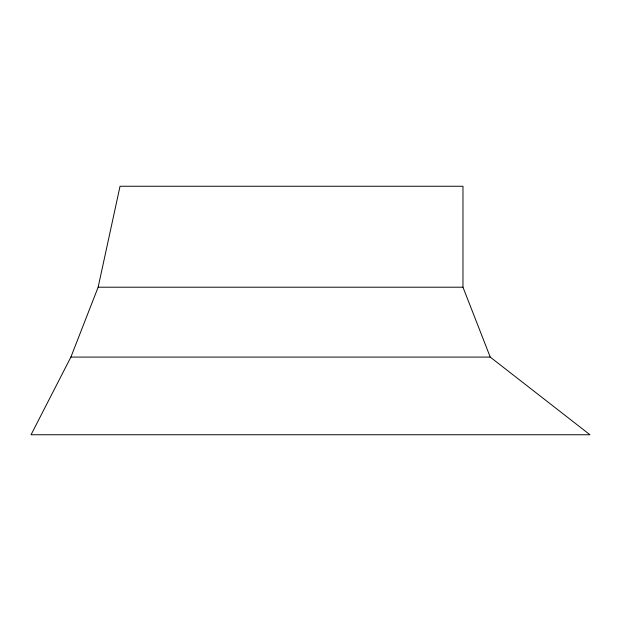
<?xml version="1.0" encoding="UTF-8"?>
<svg xmlns="http://www.w3.org/2000/svg" width="621" height="621" viewBox="0 0 621 621"><rect width="100%" height="100%" fill="white"/><g stroke="black" fill="none" stroke-linecap="round" stroke-linejoin="round"><path stroke-width="0.93" d="M98.141 287.205L120.032 186.253L462.971 186.253L462.971 287.205L490.233 357.091L589.95 434.747L31.05 434.747L70.887 357.091L98.141 287.205L462.971 287.205M70.887 357.091L490.233 357.091"/></g></svg>
